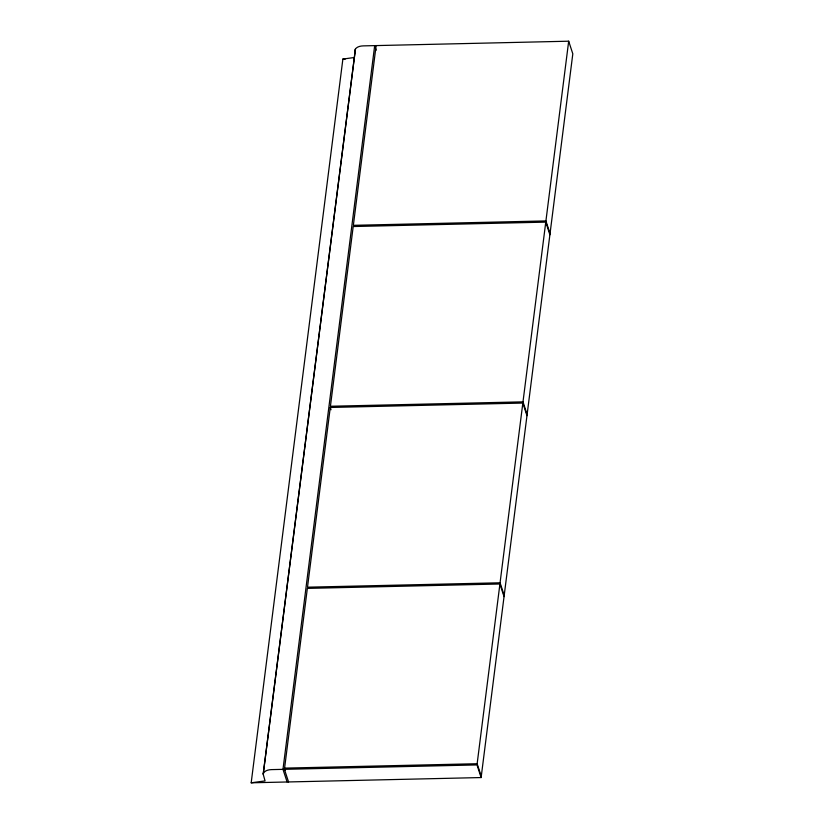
<?xml version="1.0" encoding="UTF-8"?>
<svg xmlns="http://www.w3.org/2000/svg" width="824" height="824" viewBox="0 0 824 824"><rect width="100%" height="100%" fill="white"/><g stroke="black" fill="none" stroke-linecap="round" stroke-linejoin="round"><path stroke-width="1.24" d="M251.186 782.8L265.05 780.905L263.196 774.21L355.432 49.038A10.3 5.799 7.2 0 1 363.188 45.886L568.684 41.2L572.814 53.828L481.123 777.557L251.186 782.8L342.877 59.071L354.217 57.526M285.331 770.409L284.579 768.123L307.352 588.388L499.921 584L504.041 596.617M526.969 415.687L522.838 403.07L330.269 407.458L307.496 587.182L500.065 582.795L504.195 595.412M376.115 45.598L353.352 225.323L545.921 220.925L550.041 233.553M481.267 776.342L477.148 763.724L499.921 584M500.065 582.795L522.838 403.07M522.993 401.854L545.766 222.13L353.197 226.528L330.424 406.253L522.993 401.854L527.123 414.482M545.921 220.925L568.684 41.2M342.877 59.071L345.297 59.019M284.579 768.123L477.148 763.724M545.766 222.13L549.886 234.758M376.187 50.212L374.683 45.629L282.982 769.359L287.113 781.976M481.123 777.557L476.993 764.929L271.487 769.616A10.3 5.799 7.2 0 0 263.742 772.768L263.196 774.21L355.432 49.038L355.051 52.015M330.269 407.458L331.021 409.755M284.424 769.328L288.554 781.945"/></g></svg>
